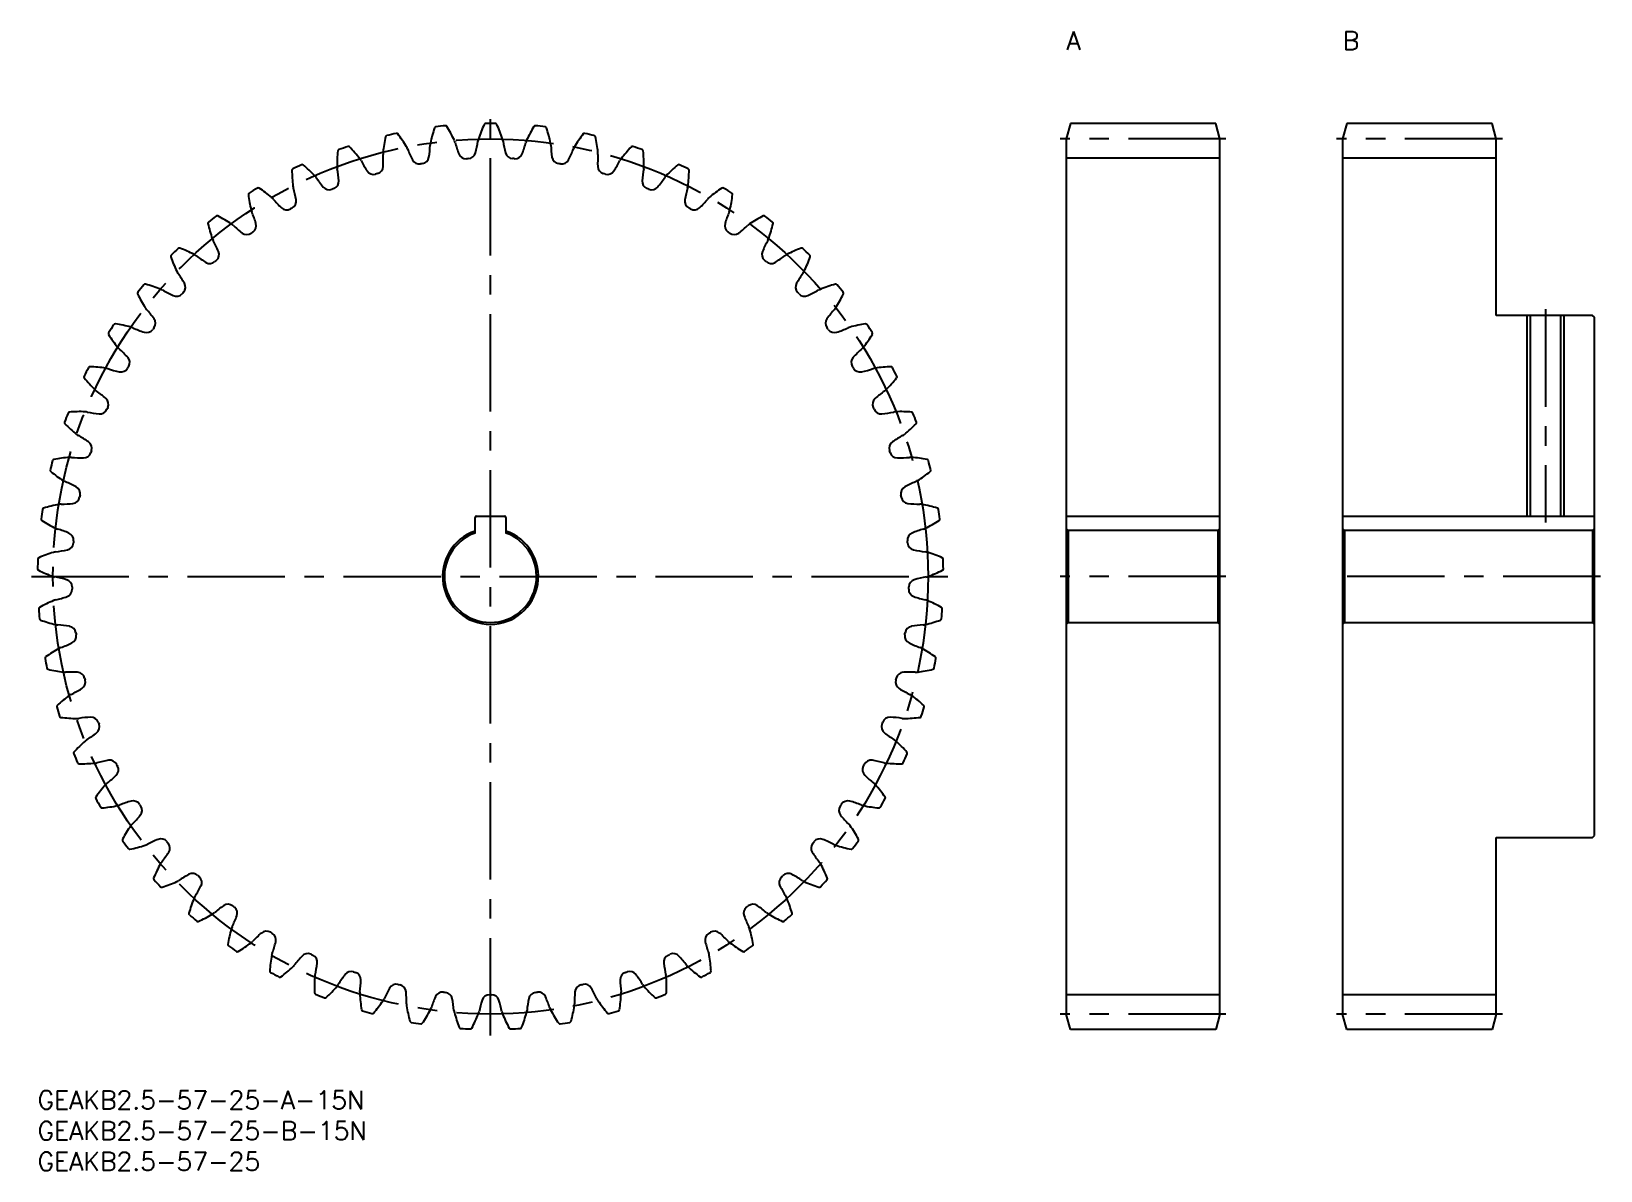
# Model space of a CAD drawing. Extents: x -1 to 254, y -13 to 172.
import ezdxf

# ---------------------------------------------------------------- set-up
doc = ezdxf.new("R2010")
doc.units = 0
doc.header["$LTSCALE"] = 0.5
doc.linetypes.add('CENTER', pattern=[50.8, 31.75, -6.35, 6.35, -6.35])
for name, color, linetype in [('MSM_CENTER', 1, 'CENTER'), ('MSM_CONTINUOUS', 7, 'CONTINUOUS'), ('MSM_NARROW', 5, 'CONTINUOUS'), ('MSM_PART_NUMBER', 7, 'CONTINUOUS')]:
    doc.layers.add(name, color=color, linetype=linetype)
doc.styles.get("Standard").update_dxf_attribs({"font": 'txt.shx', "height": 1, "bigfont": 'bigfont.shx'})

# ---------------------------------------------------------------- blocks, each defined once
blk = doc.blocks.new('*U2')
at = {"layer": 'MSM_PART_NUMBER'}
blk.add_text('GEAKB2.5-57-25-A-15N', height=3, dxfattribs=at).set_placement((0, -3))
blk = doc.blocks.new('*U3')
at = {"layer": 'MSM_PART_NUMBER'}
blk.add_text('GEAKB2.5-57-25-B-15N', height=3, dxfattribs=at).set_placement((0, -8))
blk = doc.blocks.new('*U4')
at = {"layer": 'MSM_PART_NUMBER'}
blk.add_text('GEAKB2.5-57-25', height=3, dxfattribs=at).set_placement((0, -13))
blk = doc.blocks.new('*U5')
at = {"layer": 'MSM_PART_NUMBER'}
blk.add_text('B', height=3, dxfattribs=at).set_placement((212.5, 169.5))
blk = doc.blocks.new('*U6')
at = {"layer": 'MSM_PART_NUMBER'}
blk.add_text('A', height=3, dxfattribs=at).set_placement((167.5, 169.5))

msp = doc.modelspace()

# ---------------------------------------------------------------- linework, layer by layer
at = {"layer": 'MSM_CENTER'}
for p, q in [((73.75, 9), (73.75, 158.5)), ((193.5, 155), (166.5, 155)), ((238.5, 155), (211.5, 155)), ((245.5, 127.25), (245.5, 92.55)), ((-1, 83.75), (148.5, 83.75)), ((193.5, 83.75), (166.5, 83.75)), ((254.5, 83.75), (211.5, 83.75)), ((193.5, 12.5), (166.5, 12.5)), ((238.5, 12.5), (211.5, 12.5))]:
    msp.add_line(p, q, dxfattribs=at)
msp.add_circle((73.75, 83.75), 71.25, dxfattribs=at)
at = {"layer": 'MSM_CONTINUOUS'}
for p, q in [((168.17, 157.5), (167.5, 155)), ((191.83, 157.5), (168.17, 157.5)), ((192.5, 155), (191.83, 157.5)), ((213.17, 157.5), (212.5, 155)), ((236.83, 157.5), (213.17, 157.5)), ((237.5, 155), (236.83, 157.5)), ((167.5, 155), (167.5, 12.5)), ((192.5, 12.5), (192.5, 155)), ((212.5, 155), (212.5, 12.5)), ((237.5, 126.25), (237.5, 155)), ((192.5, 151.88), (167.5, 151.88)), ((237.5, 151.88), (212.5, 151.88)), ((253.2, 126.25), (237.5, 126.25)), ((243.04, 126.25), (243.04, 93.55)), ((247.96, 126.25), (247.96, 93.55)), ((253.5, 125.95), (253.2, 126.25)), ((253.5, 41.55), (253.5, 125.95)), ((71.25, 90.82), (71.25, 93.35)), ((71.45, 93.55), (76.05, 93.55)), ((76.25, 93.35), (76.25, 90.82)), ((167.5, 93.55), (192.5, 93.55)), ((212.5, 93.55), (253.5, 93.55)), ((167.5, 91.55), (167.8, 91.25)), ((167.8, 91.25), (167.8, 76.25)), ((192.2, 91.25), (167.8, 91.25)), ((192.2, 91.25), (192.5, 91.55)), ((192.2, 91.25), (192.2, 76.25)), ((212.5, 91.55), (212.8, 91.25)), ((212.8, 91.25), (212.8, 76.25)), ((253.2, 91.25), (212.8, 91.25)), ((253.2, 91.25), (253.5, 91.55)), ((253.2, 91.25), (253.2, 76.25)), ((167.8, 76.25), (167.5, 75.95)), ((167.8, 76.25), (192.2, 76.25)), ((192.5, 75.95), (192.2, 76.25)), ((212.8, 76.25), (212.5, 75.95)), ((212.8, 76.25), (253.2, 76.25)), ((253.5, 75.95), (253.2, 76.25)), ((237.5, 12.5), (237.5, 41.25)), ((237.5, 41.25), (253.2, 41.25)), ((253.2, 41.25), (253.5, 41.55)), ((192.5, 15.63), (167.5, 15.63)), ((237.5, 15.63), (212.5, 15.63)), ((168.17, 10), (167.5, 12.5)), ((192.5, 12.5), (191.83, 10)), ((213.17, 10), (212.5, 12.5)), ((237.5, 12.5), (236.83, 10)), ((191.83, 10), (168.17, 10)), ((236.83, 10), (213.17, 10))]:
    msp.add_line(p, q, dxfattribs=at)
for centre, radius, start, end in [((73.75, 83.75), 73.75, 102.0133, 103.2499), ((58.45, 155.64), 0.25, 37.4844, 102.0133), ((86.26, 149.54), 22.8, 161.4629, 167.8947), ((64.88, 156.71), 0.25, 96.9341, 161.4629), ((73.75, 83.75), 73.75, 95.6975, 96.9341), ((66.45, 156.89), 0.25, 31.1686, 95.6975), ((47.16, 145.22), 22.8, 24.7368, 31.1686), ((93.42, 147.77), 22.8, 155.1472, 161.5789), ((72.96, 157.25), 0.25, 90.6183, 155.1471), ((73.75, 83.75), 73.75, 89.3817, 90.6183), ((74.54, 157.25), 0.25, 24.8528, 89.3817), ((54.08, 147.77), 22.8, 18.4211, 24.8528), ((100.34, 145.22), 22.8, 148.8314, 155.2632), ((81.05, 156.89), 0.25, 84.3025, 148.8313), ((73.75, 83.75), 73.75, 83.0659, 84.3025), ((82.62, 156.71), 0.25, 18.5371, 83.0659), ((61.24, 149.54), 22.8, 12.1053, 18.5371), ((89.05, 155.64), 0.25, 77.9867, 142.5155), ((73.75, 83.75), 73.75, 76.7501, 77.9867), ((73.75, 83.75), 73.75, 108.3291, 109.5657), ((50.64, 153.52), 0.25, 43.8002, 108.3291), ((34.36, 137.91), 22.8, 37.3684, 43.8002), ((78.94, 150.52), 22.8, 167.7787, 174.2105), ((56.9, 155.29), 0.25, 103.2499, 167.7787), ((40.56, 141.92), 22.8, 31.0526, 37.4844), ((58.32, 152.61), 2.07, 21.2367, 31.0527), ((77.96, 160.24), 19, 201.2366, 207.1255), ((44.93, 154.73), 19, 351.8219, 357.7108), ((65.99, 153.89), 2.07, 167.8946, 177.7107), ((65.99, 153.89), 2.07, 14.9209, 24.737), ((86.35, 159.32), 19, 194.9208, 200.8097), ((52.92, 157.47), 19, 345.5061, 351.395), ((73.75, 154.32), 2.07, 161.5788, 171.3949), ((73.75, 154.32), 2.07, 8.6051, 18.4212), ((94.58, 157.47), 19, 188.605, 194.4939), ((61.15, 159.32), 19, 339.1903, 345.0792), ((81.51, 153.89), 2.07, 155.263, 165.0791), ((81.51, 153.89), 2.07, 2.2893, 12.1054), ((102.57, 154.73), 19, 182.2892, 188.1781), ((69.54, 160.24), 19, 332.8745, 338.7634), ((89.18, 152.61), 2.07, 148.9473, 158.7633), ((106.94, 141.92), 22.8, 142.5156, 148.9474), ((90.6, 155.29), 0.25, 12.2213, 76.7501), ((68.56, 150.52), 22.8, 5.7895, 12.2213), ((113.14, 137.91), 22.8, 136.1998, 142.6316), ((96.86, 153.52), 0.25, 71.6709, 136.1998), ((73.75, 83.75), 73.75, 70.4343, 71.6709), ((73.75, 83.75), 73.75, 114.6448, 115.8815), ((43.1, 150.55), 0.25, 50.116, 114.6448), ((28.64, 133.25), 22.8, 43.6842, 50.116), ((71.57, 150.69), 22.8, 174.0945, 180.5263), ((49.14, 153.01), 0.25, 109.5657, 174.0945), ((50.84, 150.5), 2.07, 27.5525, 37.3685), ((69.52, 160.24), 19, 207.5524, 213.4412), ((58.32, 152.61), 2.07, 174.2104, 184.0265), ((37.3, 151.13), 19, 358.1377, 4.0266), ((62.16, 152.15), 1.25, 207.1255, 279.6182), ((73.75, 83.75), 68.12, 99.3292, 99.6182), ((62.5, 152.21), 1.25, 279.3292, 351.8219), ((69.75, 153.01), 1.25, 200.8097, 273.3024), ((73.75, 83.75), 68.12, 93.0134, 93.3024), ((70.1, 153.03), 1.25, 273.0134, 345.5061), ((77.4, 153.03), 1.25, 194.4939, 266.9866), ((73.75, 83.75), 68.13, 86.6976, 86.9866), ((77.75, 153.01), 1.25, 266.6976, 339.1903), ((85, 152.21), 1.25, 188.1781, 260.6708), ((73.75, 83.75), 68.13, 80.3818, 80.6708), ((85.34, 152.15), 1.25, 260.3818, 332.8745), ((110.2, 151.13), 19, 175.9734, 181.8623), ((89.18, 152.61), 2.07, 355.9735, 5.7896), ((77.98, 160.24), 19, 326.5588, 332.4476), ((96.66, 150.5), 2.07, 142.6315, 152.4475), ((98.36, 153.01), 0.25, 5.9056, 70.4343), ((75.93, 150.69), 22.8, 359.4737, 5.9055), ((118.86, 133.25), 22.8, 129.884, 136.3158), ((104.4, 150.55), 0.25, 65.3552, 129.884), ((73.75, 83.75), 73.75, 64.1185, 65.3552), ((41.67, 149.88), 0.25, 115.8815, 180.4103), ((64.22, 150.04), 22.8, 180.4103, 186.8421), ((43.63, 147.57), 2.07, 33.8683, 43.6843), ((61.13, 159.31), 19, 213.8682, 219.757), ((50.84, 150.5), 2.07, 180.5262, 190.3423), ((30.11, 146.71), 19, 4.4535, 10.3424), ((54.7, 150.46), 1.25, 213.4412, 285.934), ((73.75, 83.75), 68.13, 105.645, 105.934), ((55.04, 150.55), 1.25, 285.645, 358.1377), ((92.46, 150.55), 1.25, 181.8623, 254.355), ((73.75, 83.75), 68.12, 74.066, 74.355), ((92.8, 150.46), 1.25, 254.066, 326.5587), ((117.39, 146.71), 19, 169.6576, 175.5465), ((96.66, 150.5), 2.07, 349.6577, 359.4738), ((86.37, 159.31), 19, 320.243, 326.1318), ((103.87, 147.57), 2.07, 136.3157, 146.1317), ((83.28, 150.04), 22.8, 353.1579, 359.5897), ((105.83, 149.88), 0.25, 359.5897, 64.1185), ((34.59, 145.95), 0.25, 122.1973, 186.7261), ((56.98, 148.59), 22.8, 186.7261, 193.1579), ((73.75, 83.75), 73.75, 120.9606, 122.1973), ((35.94, 146.78), 0.25, 56.4318, 120.9606), ((23.47, 127.99), 22.8, 50, 56.4318), ((43.63, 147.57), 2.07, 186.842, 196.658), ((23.45, 141.53), 19, 10.7693, 16.6582), ((47.48, 147.96), 1.25, 219.757, 292.2498), ((73.75, 83.75), 68.13, 111.9608, 112.2498), ((47.81, 148.09), 1.25, 291.9608, 4.4535), ((99.69, 148.09), 1.25, 175.5465, 248.0392), ((73.75, 83.75), 68.13, 67.7502, 68.0392), ((100.02, 147.96), 1.25, 247.7502, 320.243), ((124.05, 141.53), 19, 163.3418, 169.2307), ((103.87, 147.57), 2.07, 343.342, 353.158), ((124.03, 127.99), 22.8, 123.5682, 130), ((111.56, 146.78), 0.25, 59.0394, 123.5682), ((73.75, 83.75), 73.75, 57.8027, 59.0394), ((90.52, 148.59), 22.8, 346.8421, 353.2739), ((112.91, 145.95), 0.25, 353.274, 57.8027), ((36.79, 143.87), 2.07, 193.1578, 202.9738), ((36.79, 143.87), 2.07, 40.1841, 50.0001), ((52.89, 157.46), 19, 220.184, 226.0728), ((40.58, 144.68), 1.25, 226.0728, 298.5655), ((73.75, 83.75), 68.13, 118.2766, 118.5655), ((40.89, 144.85), 1.25, 298.2766, 10.7693), ((106.61, 144.85), 1.25, 169.2307, 241.7234), ((73.75, 83.75), 68.13, 61.4345, 61.7234), ((106.92, 144.68), 1.25, 241.4345, 313.9272), ((94.61, 157.46), 19, 313.9272, 319.816), ((110.71, 143.87), 2.07, 129.9999, 139.8159), ((110.71, 143.87), 2.07, 337.0262, 346.8422), ((27.98, 141.26), 0.25, 128.5131, 193.0419), ((49.95, 146.35), 22.8, 193.0419, 199.4737), ((73.75, 83.75), 73.75, 127.2764, 128.5131), ((29.23, 142.24), 0.25, 62.7476, 127.2764), ((18.91, 122.19), 22.8, 56.3158, 62.7476), ((30.41, 139.44), 2.07, 46.4999, 56.3159), ((44.91, 154.72), 19, 226.4997, 232.3886), ((17.4, 135.65), 19, 17.0851, 22.9739), ((34.36, 140.86), 1.25, 304.5924, 17.0851), ((113.14, 140.86), 1.25, 162.9149, 235.4077), ((130.1, 135.65), 19, 157.0261, 162.9149), ((102.59, 154.72), 19, 307.6114, 313.5003), ((117.09, 139.44), 2.07, 123.6841, 133.5001), ((128.59, 122.19), 22.8, 117.2524, 123.6842), ((118.27, 142.24), 0.25, 52.7236, 117.2524), ((73.75, 83.75), 73.75, 51.4869, 52.7236), ((97.55, 146.35), 22.8, 340.5263, 346.9581), ((119.52, 141.26), 0.25, 346.9582, 51.4869), ((30.41, 139.44), 2.07, 199.4736, 209.2896), ((12.03, 129.13), 19, 23.4009, 29.2897), ((34.08, 140.66), 1.25, 232.3886, 304.8813), ((73.75, 83.75), 68.13, 124.5923, 124.8813), ((73.75, 83.75), 68.13, 55.1187, 55.4077), ((113.42, 140.66), 1.25, 235.1187, 307.6114), ((135.47, 129.13), 19, 150.7103, 156.5991), ((117.09, 139.44), 2.07, 330.7104, 340.5264), ((21.93, 135.88), 0.25, 134.8288, 199.3577), ((43.21, 143.35), 22.8, 199.3577, 205.7895), ((73.75, 83.75), 73.75, 133.5922, 134.8288), ((23.07, 136.98), 0.25, 69.0634, 133.5922), ((15.01, 115.92), 22.8, 62.6316, 69.0634), ((24.54, 134.33), 2.07, 52.8156, 62.6317), ((37.28, 151.12), 19, 232.8155, 238.7044), ((28.32, 136.18), 1.25, 310.9081, 23.4008), ((119.18, 136.18), 1.25, 156.5991, 229.0919), ((110.22, 151.12), 19, 301.2956, 307.1845), ((122.96, 134.33), 2.07, 117.3683, 127.1844), ((132.49, 115.92), 22.8, 110.9366, 117.3684), ((124.43, 136.98), 0.25, 46.4078, 110.9366), ((73.75, 83.75), 73.75, 45.1712, 46.4078), ((104.29, 143.35), 22.8, 334.2105, 340.6423), ((125.57, 135.88), 0.25, 340.6423, 45.1712), ((24.54, 134.33), 2.07, 205.7894, 215.6054), ((7.41, 122.07), 19, 29.7166, 35.6055), ((28.06, 135.95), 1.25, 238.7044, 311.1971), ((73.75, 83.75), 68.13, 130.9081, 131.1971), ((73.75, 83.75), 68.13, 48.8029, 49.0919), ((119.44, 135.95), 1.25, 228.8029, 301.2956), ((140.09, 122.07), 19, 144.3945, 150.2834), ((122.96, 134.33), 2.07, 324.3946, 334.2106), ((73.75, 83.75), 73.75, 139.908, 141.1446), ((17.52, 131.09), 0.25, 75.3792, 139.908), ((11.83, 109.27), 22.8, 68.9474, 75.3792), ((19.28, 128.61), 2.07, 59.1314, 68.9475), ((30.09, 146.7), 19, 239.1313, 245.0202), ((22.83, 130.86), 1.25, 317.2239, 29.7166), ((124.67, 130.86), 1.25, 150.2833, 222.7761), ((117.41, 146.7), 19, 294.9798, 300.8687), ((128.22, 128.61), 2.07, 111.0525, 120.8686), ((135.67, 109.27), 22.8, 104.6208, 111.0526), ((129.98, 131.09), 0.25, 40.092, 104.6208), ((73.75, 83.75), 73.75, 38.8554, 40.092), ((16.51, 129.86), 0.25, 141.1446, 205.6734), ((36.84, 139.63), 22.8, 205.6735, 212.1053), ((22.59, 130.61), 1.25, 245.0202, 317.5129), ((73.75, 83.75), 68.12, 137.2239, 137.5129), ((73.75, 83.75), 68.13, 42.4871, 42.7761), ((124.91, 130.61), 1.25, 222.4871, 294.9798), ((110.66, 139.63), 22.8, 327.8947, 334.3265), ((130.99, 129.86), 0.25, 334.3265, 38.8554), ((19.28, 128.61), 2.07, 212.1051, 221.9212), ((3.6, 114.54), 19, 36.0324, 41.9213), ((17.95, 124.98), 1.25, 323.5397, 36.0324), ((129.55, 124.98), 1.25, 143.9675, 216.4603), ((143.9, 114.54), 19, 138.0787, 143.9676), ((128.22, 128.61), 2.07, 318.0788, 327.8949), ((11.79, 123.28), 0.25, 147.4604, 211.9892), ((73.75, 83.75), 73.75, 146.2238, 147.4604), ((30.91, 135.23), 22.8, 211.9893, 218.4211), ((12.66, 124.61), 0.25, 81.6949, 146.2238), ((9.4, 102.3), 22.8, 75.2632, 81.6949), ((14.67, 122.35), 2.07, 65.4472, 75.2633), ((23.43, 141.51), 19, 245.4471, 251.336), ((17.75, 124.7), 1.25, 251.336, 323.8287), ((73.75, 83.75), 68.12, 143.5397, 143.8287), ((73.75, 83.75), 68.12, 36.1713, 36.4603), ((129.75, 124.7), 1.25, 216.1713, 288.664), ((124.07, 141.51), 19, 288.664, 294.5529), ((132.83, 122.35), 2.07, 104.7367, 114.5528), ((138.1, 102.3), 22.8, 98.3051, 104.7368), ((116.59, 135.23), 22.8, 321.5789, 328.0107), ((134.84, 124.61), 0.25, 33.7762, 98.305), ((73.75, 83.75), 73.75, 32.5396, 33.7762), ((135.71, 123.28), 0.25, 328.0108, 32.5396), ((14.67, 122.35), 2.07, 218.4209, 228.237), ((0.64, 106.63), 19, 42.3482, 48.2371), ((146.86, 106.63), 19, 131.7629, 137.6518), ((132.83, 122.35), 2.07, 311.763, 321.5791), ((73.75, 83.75), 73.75, 152.5396, 153.7762), ((8.53, 117.64), 0.25, 88.0107, 152.5396), ((7.75, 95.11), 22.8, 81.5789, 88.0107), ((10.78, 115.61), 2.07, 71.763, 81.5791), ((17.38, 135.63), 19, 251.7629, 257.6518), ((13.58, 118.29), 1.25, 257.6518, 330.1445), ((73.75, 83.75), 68.12, 149.8555, 150.1445), ((13.76, 118.59), 1.25, 329.8555, 42.3482), ((133.74, 118.59), 1.25, 137.6518, 210.1445), ((73.75, 83.75), 68.12, 29.8555, 30.1445), ((133.92, 118.29), 1.25, 209.8555, 282.3482), ((130.12, 135.63), 19, 282.3482, 288.2371), ((136.72, 115.61), 2.07, 98.4209, 108.237), ((139.75, 95.11), 22.8, 91.9893, 98.4211), ((138.97, 117.64), 0.25, 27.4604, 91.9892), ((73.75, 83.75), 73.75, 26.2238, 27.4604), ((7.81, 116.23), 0.25, 153.7762, 218.305), ((25.51, 130.21), 22.8, 218.3051, 224.7368), ((121.99, 130.21), 22.8, 315.2632, 321.6949), ((139.69, 116.23), 0.25, 321.6949, 26.2238), ((10.78, 115.61), 2.07, 224.7367, 234.5528), ((-1.43, 98.45), 19, 48.664, 54.5529), ((10.29, 111.78), 1.25, 336.1713, 48.664), ((137.21, 111.78), 1.25, 131.336, 203.8287), ((148.93, 98.45), 19, 125.4471, 131.336), ((136.72, 115.61), 2.07, 305.4472, 315.2633), ((73.75, 83.75), 73.75, 158.8554, 160.092), ((5.2, 110.26), 0.25, 94.3265, 158.8554), ((6.9, 87.78), 22.8, 87.8947, 94.3265), ((7.66, 108.49), 2.07, 78.0788, 87.8949), ((12.01, 129.11), 19, 258.0787, 263.9676), ((10.15, 111.46), 1.25, 263.9675, 336.4603), ((73.75, 83.75), 68.12, 156.1713, 156.4603), ((73.75, 83.75), 68.13, 23.5397, 23.8287), ((137.35, 111.46), 1.25, 203.5397, 276.0324), ((135.49, 129.11), 19, 276.0324, 281.9213), ((139.84, 108.49), 2.07, 92.1051, 101.9212), ((140.6, 87.78), 22.8, 85.6735, 92.1053), ((142.3, 110.26), 0.25, 21.1446, 85.6734), ((73.75, 83.75), 73.75, 19.908, 21.1446), ((4.64, 108.78), 0.25, 160.092, 224.6208), ((20.69, 124.62), 22.8, 224.6208, 231.0526), ((126.81, 124.62), 22.8, 308.9474, 315.3792), ((142.86, 108.78), 0.25, 315.3792, 19.908), ((7.66, 108.49), 2.07, 231.0525, 240.8686), ((-2.6, 90.09), 19, 54.9798, 60.8687), ((7.59, 104.63), 1.25, 342.4871, 54.9798), ((139.91, 104.63), 1.25, 125.0202, 197.5129), ((150.1, 90.09), 19, 119.1313, 125.0202), ((139.84, 108.49), 2.07, 299.1314, 308.9475), ((73.75, 83.75), 73.75, 165.1712, 166.4078), ((2.7, 102.56), 0.25, 100.6423, 165.1712), ((6.86, 80.4), 22.8, 94.2105, 100.6423), ((5.34, 101.07), 2.07, 84.3946, 94.2106), ((7.4, 122.04), 19, 264.3945, 270.2834), ((7.49, 104.29), 1.25, 270.2833, 342.7761), ((73.75, 83.75), 68.13, 162.4871, 162.7761), ((73.75, 83.75), 68.13, 17.2239, 17.5129), ((140.01, 104.29), 1.25, 197.2239, 269.7166), ((140.1, 122.04), 19, 269.7166, 275.6055), ((142.16, 101.07), 2.07, 85.7894, 95.6054), ((140.64, 80.4), 22.8, 79.3577, 85.7895), ((144.8, 102.56), 0.25, 14.8288, 79.3577), ((73.75, 83.75), 73.75, 13.5922, 14.8288), ((2.31, 101.02), 0.25, 166.4078, 230.9366), ((16.52, 118.53), 22.8, 230.9366, 237.3684), ((130.98, 118.53), 22.8, 302.6316, 309.0634), ((145.19, 101.02), 0.25, 309.0634, 13.5922), ((5.34, 101.07), 2.07, 237.3683, 247.1844), ((-2.83, 81.65), 19, 61.2956, 67.1845), ((5.7, 97.22), 1.25, 348.8029, 61.2956), ((141.8, 97.22), 1.25, 118.7044, 191.1971), ((150.33, 81.65), 19, 112.8155, 118.7044), ((142.16, 101.07), 2.07, 292.8156, 302.6317), ((73.75, 83.75), 73.75, 171.4869, 172.7236), ((1.06, 94.63), 0.25, 106.9581, 171.4869), ((7.64, 73.06), 22.8, 100.5263, 106.9581), ((3.85, 93.44), 2.07, 90.7104, 100.5264), ((3.59, 114.51), 19, 270.7103, 276.5991), ((5.63, 96.88), 1.25, 276.5991, 349.0919), ((73.75, 83.75), 68.13, 168.8029, 169.0919), ((73.75, 83.75), 68.13, 10.9081, 11.1971), ((141.87, 96.88), 1.25, 190.9081, 263.4008), ((143.91, 114.51), 19, 263.4009, 269.2897), ((143.65, 93.44), 2.07, 79.4736, 89.2896), ((139.86, 73.06), 22.8, 73.0419, 79.4737), ((146.44, 94.63), 0.25, 8.5131, 73.0419), ((73.75, 83.75), 73.75, 7.2764, 8.5131), ((0.84, 93.06), 0.25, 172.7236, 237.2524), ((13.04, 112.03), 22.8, 237.2524, 243.6842), ((71.45, 93.35), 0.2, 90, 180), ((76.05, 93.35), 0.2, 0, 90), ((134.46, 112.03), 22.8, 296.3158, 302.7476), ((146.66, 93.06), 0.25, 302.7476, 7.2764), ((3.85, 93.44), 2.07, 243.6841, 253.5001), ((-2.13, 73.24), 19, 67.6114, 73.5003), ((4.63, 89.65), 1.25, 355.1187, 67.6114), ((73.75, 83.75), 68.12, 175.1187, 175.4077), ((73.75, 83.75), 7.8, 108.6939, 71.3061), ((73.75, 83.75), 7.5, 109.4712, 70.5288), ((142.87, 89.65), 1.25, 112.3886, 184.8813), ((73.75, 83.75), 68.12, 4.5923, 4.8813), ((149.63, 73.24), 19, 106.4997, 112.3886), ((143.65, 93.44), 2.07, 286.4999, 296.3159), ((9.21, 65.85), 22.8, 106.8421, 113.2739), ((3.21, 85.69), 2.07, 97.0262, 106.8422), ((0.63, 106.61), 19, 277.0261, 282.9149), ((4.6, 89.3), 1.25, 282.9149, 355.4077), ((142.9, 89.3), 1.25, 184.5923, 257.0851), ((146.87, 106.61), 19, 257.0851, 262.9739), ((144.29, 85.69), 2.07, 73.1578, 82.9738), ((138.29, 65.85), 22.8, 66.7261, 73.1579), ((73.75, 83.75), 73.75, 177.8027, 179.0394), ((0.26, 84.98), 0.25, 179.0394, 243.5682), ((0.3, 86.57), 0.25, 113.2739, 177.8027), ((10.3, 105.17), 22.8, 243.5682, 250), ((137.2, 105.17), 22.8, 290, 296.4318), ((147.2, 86.57), 0.25, 2.1973, 66.7261), ((147.24, 84.98), 0.25, 296.4319, 0.9606), ((73.75, 83.75), 73.75, 0.9606, 2.1973), ((3.21, 85.69), 2.07, 249.9999, 259.8159), ((-0.52, 64.96), 19, 73.9272, 79.816), ((4.4, 82.01), 1.25, 1.4345, 73.9272), ((73.75, 83.75), 68.13, 181.4345, 181.7234), ((73.75, 83.75), 68.12, 358.2766, 358.5655), ((143.1, 82.01), 1.25, 106.0728, 178.5655), ((148.02, 64.96), 19, 100.184, 106.0728), ((144.29, 85.69), 2.07, 280.1841, 290.0001), ((11.57, 58.86), 22.8, 113.1579, 119.5897), ((3.42, 77.92), 2.07, 103.342, 113.158), ((-1.44, 98.42), 19, 283.3418, 289.2307), ((4.41, 81.66), 1.25, 289.2307, 1.7234), ((143.09, 81.66), 1.25, 178.2766, 250.7693), ((148.94, 98.42), 19, 250.7693, 256.6582), ((144.08, 77.92), 2.07, 66.842, 76.658), ((135.93, 58.86), 22.8, 60.4103, 66.8421), ((0.44, 78.47), 0.25, 119.5897, 184.1185), ((73.75, 83.75), 73.75, 184.1185, 185.3552), ((0.57, 76.89), 0.25, 185.3552, 249.884), ((8.33, 98.06), 22.8, 249.884, 256.3158), ((139.17, 98.06), 22.8, 283.6842, 290.116), ((146.93, 76.89), 0.25, 290.116, 354.6448), ((147.06, 78.47), 0.25, 355.8815, 60.4103), ((73.75, 83.75), 73.75, 354.6448, 355.8815), ((3.42, 77.92), 2.07, 256.3157, 266.1317), ((2, 56.9), 19, 80.243, 86.1318), ((5.01, 74.39), 1.25, 7.7502, 80.243), ((5.06, 74.05), 1.25, 295.5465, 8.0392), ((73.75, 83.75), 68.12, 187.7502, 188.0392), ((142.44, 74.05), 1.25, 171.9608, 244.4535), ((73.75, 83.75), 68.12, 351.9608, 352.2498), ((142.49, 74.39), 1.25, 99.757, 172.2498), ((145.5, 56.9), 19, 93.8682, 99.757), ((144.08, 77.92), 2.07, 273.8683, 283.6843), ((14.69, 52.17), 22.8, 119.4737, 125.9055), ((4.49, 70.22), 2.07, 109.6577, 119.4738), ((-2.6, 90.06), 19, 289.6576, 295.5465), ((150.1, 90.06), 19, 244.4535, 250.3424), ((143.01, 70.22), 2.07, 60.5262, 70.3423), ((132.81, 52.17), 22.8, 54.0945, 60.5263), ((1.47, 70.44), 0.25, 125.9055, 190.4343), ((73.75, 83.75), 73.75, 190.4343, 191.6709), ((73.75, 83.75), 73.75, 348.3291, 349.5657), ((146.03, 70.44), 0.25, 349.5657, 54.0945), ((1.77, 68.88), 0.25, 191.6709, 256.1998), ((7.15, 90.78), 22.8, 256.1998, 262.6316), ((4.49, 70.22), 2.07, 262.6315, 272.4475), ((5.39, 49.17), 19, 86.5588, 92.4476), ((6.46, 66.89), 1.25, 14.066, 86.5587), ((6.54, 66.55), 1.25, 301.8623, 14.355), ((73.75, 83.75), 68.12, 194.066, 194.355), ((140.96, 66.55), 1.25, 165.645, 238.1377), ((73.75, 83.75), 68.13, 345.645, 345.934), ((141.04, 66.89), 1.25, 93.4412, 165.934), ((142.11, 49.17), 19, 87.5524, 93.4412), ((143.01, 70.22), 2.07, 267.5525, 277.3685), ((140.35, 90.78), 22.8, 277.3684, 283.8002), ((145.73, 68.88), 0.25, 283.8002, 348.3291), ((18.52, 45.87), 22.8, 125.7895, 132.2213), ((6.4, 62.68), 2.07, 115.9735, 125.7896), ((-2.83, 81.63), 19, 295.9734, 301.8623), ((150.33, 81.63), 19, 238.1377, 244.0266), ((141.1, 62.68), 2.07, 54.2104, 64.0265), ((128.98, 45.87), 22.8, 47.7787, 54.2105), ((3.37, 62.57), 0.25, 132.2213, 196.7501), ((73.75, 83.75), 73.75, 196.7501, 197.9867), ((73.75, 83.75), 73.75, 342.0133, 343.2499), ((144.13, 62.57), 0.25, 343.2499, 47.7787), ((3.84, 61.05), 0.25, 197.9867, 262.5156), ((6.78, 83.41), 22.8, 262.5156, 268.9474), ((6.4, 62.68), 2.07, 268.9473, 278.7633), ((9.61, 41.86), 19, 92.8745, 98.7634), ((8.72, 59.59), 1.25, 20.3818, 92.8745), ((8.84, 59.26), 1.25, 308.1781, 20.6708), ((73.75, 83.75), 68.12, 200.3818, 200.6708), ((138.66, 59.26), 1.25, 159.3292, 231.8219), ((73.75, 83.75), 68.13, 339.3292, 339.6182), ((138.78, 59.59), 1.25, 87.1255, 159.6182), ((137.89, 41.86), 19, 81.2366, 87.1255), ((141.1, 62.68), 2.07, 261.2367, 271.0527), ((140.72, 83.41), 22.8, 271.0526, 277.4844), ((143.66, 61.05), 0.25, 277.4845, 342.0133), ((23.02, 40.02), 22.8, 132.1053, 138.5371), ((9.12, 55.4), 2.07, 122.2893, 132.1054), ((-2.13, 73.21), 19, 302.2892, 308.1781), ((149.63, 73.21), 19, 231.8219, 237.7108), ((138.38, 55.4), 2.07, 47.8946, 57.7107), ((124.48, 40.02), 22.8, 41.4629, 47.8947), ((6.13, 54.95), 0.25, 138.5371, 203.0659), ((73.75, 83.75), 73.75, 203.0659, 204.3025), ((14.61, 35.06), 19, 99.1903, 105.0792), ((11.77, 52.58), 1.25, 26.6976, 99.1903), ((135.73, 52.58), 1.25, 80.8097, 153.3024), ((132.89, 35.06), 19, 74.9208, 80.8097), ((73.75, 83.75), 73.75, 335.6975, 336.9341), ((141.37, 54.95), 0.25, 336.9341, 41.4629), ((6.76, 53.5), 0.25, 204.3025, 268.8314), ((7.22, 76.05), 22.8, 268.8314, 275.2632), ((9.12, 55.4), 2.07, 275.263, 285.0791), ((-0.51, 64.93), 19, 308.605, 314.4939), ((11.93, 52.27), 1.25, 314.4939, 26.9866), ((73.75, 83.75), 68.13, 206.6976, 206.9866), ((135.57, 52.27), 1.25, 153.0134, 225.5061), ((73.75, 83.75), 68.13, 333.0134, 333.3024), ((148.01, 64.93), 19, 225.5061, 231.395), ((138.38, 55.4), 2.07, 254.9209, 264.737), ((140.28, 76.05), 22.8, 264.7368, 271.1686), ((140.74, 53.5), 0.25, 271.1687, 335.6975), ((28.14, 34.71), 22.8, 138.4211, 144.8528), ((12.64, 48.47), 2.07, 128.6051, 138.4212), ((134.86, 48.47), 2.07, 41.5788, 51.3949), ((119.36, 34.71), 22.8, 35.1472, 41.5789), ((9.7, 47.69), 0.25, 144.8528, 209.3817), ((73.75, 83.75), 73.75, 209.3817, 210.6183), ((10.5, 46.32), 0.25, 210.6183, 275.1471), ((8.47, 68.77), 22.8, 275.1472, 281.5789), ((12.64, 48.47), 2.07, 281.5788, 291.3949), ((20.32, 28.85), 19, 105.5061, 111.395), ((15.58, 45.95), 1.25, 33.0134, 105.5061), ((73.75, 83.75), 68.13, 213.0134, 213.3024), ((15.77, 45.66), 1.25, 320.8097, 33.3024), ((131.73, 45.66), 1.25, 146.6976, 219.1903), ((73.75, 83.75), 68.13, 326.6976, 326.9866), ((131.92, 45.95), 1.25, 74.4939, 146.9866), ((127.18, 28.85), 19, 68.605, 74.4939), ((134.86, 48.47), 2.07, 248.6051, 258.4212), ((139.03, 68.77), 22.8, 258.4211, 264.8528), ((137, 46.32), 0.25, 264.8528, 329.3817), ((73.75, 83.75), 73.75, 329.3817, 330.6183), ((137.8, 47.69), 0.25, 330.6183, 35.1471), ((2.01, 56.88), 19, 314.9208, 320.8097), ((145.49, 56.88), 19, 219.1903, 225.0792), ((14.06, 40.86), 0.25, 151.1687, 215.6975), ((33.81, 29.99), 22.8, 144.7368, 151.1686), ((16.89, 41.96), 2.07, 134.9209, 144.737), ((26.69, 23.3), 19, 111.8219, 117.7108), ((20.09, 39.78), 1.25, 39.3292, 111.8219), ((127.41, 39.78), 1.25, 68.1781, 140.6708), ((120.81, 23.3), 19, 62.2892, 68.1781), ((130.61, 41.96), 2.07, 35.263, 45.0791), ((113.69, 29.99), 22.8, 28.8314, 35.2632), ((133.44, 40.86), 0.25, 324.3025, 28.8314), ((73.75, 83.75), 73.75, 215.6975, 216.9341), ((15, 39.58), 0.25, 216.9341, 281.4629), ((10.52, 61.68), 22.8, 281.4629, 287.8947), ((16.89, 41.96), 2.07, 287.8946, 297.7107), ((5.4, 49.15), 19, 321.2366, 327.1255), ((73.75, 83.75), 68.12, 219.3292, 219.6182), ((20.31, 39.51), 1.25, 327.1254, 39.6182), ((127.19, 39.51), 1.25, 140.3818, 212.8745), ((142.1, 49.15), 19, 212.8745, 218.7634), ((73.75, 83.75), 68.12, 320.3818, 320.6708), ((130.61, 41.96), 2.07, 242.2893, 252.1054), ((136.98, 61.68), 22.8, 252.1053, 258.5371), ((132.5, 39.58), 0.25, 258.5371, 323.0659), ((73.75, 83.75), 73.75, 323.0659, 324.3025), ((39.97, 25.92), 22.8, 151.0526, 157.4844), ((21.83, 35.95), 2.07, 141.2367, 151.0527), ((125.67, 35.95), 2.07, 28.9473, 38.7633), ((107.53, 25.92), 22.8, 22.5156, 28.9474), ((19.14, 34.56), 0.25, 157.4845, 222.0133), ((73.75, 83.75), 73.75, 222.0133, 223.2499), ((20.21, 33.39), 0.25, 223.2499, 287.7787), ((13.33, 54.86), 22.8, 287.7787, 294.2105), ((21.83, 35.95), 2.07, 294.2104, 304.0265), ((33.62, 18.49), 19, 118.1377, 124.0266), ((25.25, 34.15), 1.25, 45.645, 118.1377), ((9.62, 41.84), 19, 327.5524, 333.4412), ((73.75, 83.75), 68.12, 225.645, 225.934), ((25.5, 33.9), 1.25, 333.4412, 45.934), ((122, 33.9), 1.25, 134.066, 206.5587), ((137.88, 41.84), 19, 206.5588, 212.4476), ((73.75, 83.75), 68.12, 314.066, 314.355), ((122.25, 34.15), 1.25, 61.8623, 134.355), ((113.88, 18.49), 19, 55.9734, 61.8623), ((125.67, 35.95), 2.07, 235.9735, 245.7896), ((134.17, 54.86), 22.8, 245.7895, 252.2213), ((127.29, 33.39), 0.25, 252.2213, 316.7501), ((73.75, 83.75), 73.75, 316.7501, 317.9867), ((128.36, 34.56), 0.25, 317.9867, 22.5156), ((46.54, 22.56), 22.8, 157.3684, 163.8002), ((27.4, 30.53), 2.07, 147.5525, 157.3685), ((120.1, 30.53), 2.07, 22.6315, 32.4475), ((100.96, 22.56), 22.8, 16.1998, 22.6316), ((24.88, 28.85), 0.25, 163.8002, 228.3291), ((73.75, 83.75), 73.75, 228.3291, 229.5657), ((16.87, 48.39), 22.8, 294.0945, 300.5263), ((27.4, 30.53), 2.07, 300.5262, 310.3423), ((41.04, 14.47), 19, 124.4535, 130.3424), ((31, 29.11), 1.25, 51.9608, 124.4535), ((14.62, 35.04), 19, 333.8682, 339.757), ((73.75, 83.75), 68.13, 231.9608, 232.2498), ((31.28, 28.9), 1.25, 339.757, 52.2498), ((116.22, 28.9), 1.25, 127.7502, 200.243), ((132.88, 35.04), 19, 200.243, 206.1318), ((73.75, 83.75), 68.12, 307.7502, 308.0392), ((116.5, 29.11), 1.25, 55.5465, 128.0392), ((106.46, 14.47), 19, 49.6576, 55.5465), ((120.1, 30.53), 2.07, 229.6577, 239.4738), ((130.63, 48.39), 22.8, 239.4737, 245.9055), ((73.75, 83.75), 73.75, 310.4343, 311.6709), ((122.62, 28.85), 0.25, 311.6709, 16.1998), ((26.08, 27.81), 0.25, 229.5657, 294.0945), ((53.44, 19.93), 22.8, 163.6842, 170.116), ((33.54, 25.76), 2.07, 153.8683, 163.6843), ((48.86, 11.3), 19, 130.7693, 136.6582), ((37.27, 24.74), 1.25, 58.2766, 130.7693), ((73.75, 83.75), 68.12, 238.2766, 238.5655), ((37.57, 24.56), 1.25, 346.0728, 58.5655), ((109.93, 24.56), 1.25, 121.4345, 193.9272), ((73.75, 83.75), 68.13, 301.4345, 301.7234), ((110.23, 24.74), 1.25, 49.2307, 121.7234), ((98.64, 11.3), 19, 43.3418, 49.2307), ((113.96, 25.76), 2.07, 16.3157, 26.1317), ((94.06, 19.93), 22.8, 9.884, 16.3158), ((121.42, 27.81), 0.25, 245.9055, 310.4343), ((31.22, 23.8), 0.25, 170.116, 234.6448), ((73.75, 83.75), 73.75, 234.6448, 235.8815), ((21.11, 42.35), 22.8, 300.4103, 306.8421), ((33.54, 25.76), 2.07, 306.842, 316.658), ((20.34, 28.83), 19, 340.184, 346.0728), ((127.16, 28.83), 19, 193.9272, 199.816), ((113.96, 25.76), 2.07, 223.342, 233.158), ((126.39, 42.35), 22.8, 233.1579, 239.5897), ((73.75, 83.75), 73.75, 304.1185, 305.3552), ((116.28, 23.8), 0.25, 305.3552, 9.884), ((32.52, 22.9), 0.25, 235.8815, 300.4103), ((60.58, 18.09), 22.8, 170, 176.4318), ((40.16, 21.69), 2.07, 160.1841, 170.0001), ((40.16, 21.69), 2.07, 313.1578, 322.9738), ((56.98, 9), 19, 137.0851, 142.9739), ((43.98, 21.09), 1.25, 64.5923, 137.0851), ((73.75, 83.75), 68.12, 244.5923, 244.8813), ((44.3, 20.94), 1.25, 352.3886, 64.8813), ((26.71, 23.29), 19, 346.4997, 352.3886), ((103.2, 20.94), 1.25, 115.1187, 187.6114), ((120.79, 23.29), 19, 187.6114, 193.5003), ((73.75, 83.75), 68.12, 295.1187, 295.4077), ((103.52, 21.09), 1.25, 42.9149, 115.4077), ((90.52, 9), 19, 37.0261, 42.9149), ((107.34, 21.69), 2.07, 217.0262, 226.8422), ((107.34, 21.69), 2.07, 9.9999, 19.8159), ((86.92, 18.09), 22.8, 3.5682, 10), ((114.98, 22.9), 0.25, 239.5897, 304.1185), ((38.07, 19.49), 0.25, 176.4318, 240.9606), ((73.75, 83.75), 73.75, 240.9606, 242.1973), ((39.47, 18.73), 0.25, 242.1973, 306.7261), ((25.98, 36.81), 22.8, 306.7261, 313.1579), ((67.88, 17.04), 22.8, 176.3158, 182.7476), ((47.19, 18.37), 2.07, 166.4999, 176.3159), ((65.31, 7.61), 19, 143.4009, 149.2897), ((51.06, 18.19), 1.25, 70.9081, 143.4008), ((73.75, 83.75), 68.13, 250.9081, 251.1971), ((51.39, 18.08), 1.25, 358.7044, 71.1971), ((33.64, 18.48), 19, 352.8155, 358.7044), ((96.11, 18.08), 1.25, 108.8029, 181.2956), ((113.86, 18.48), 19, 181.2956, 187.1845), ((73.75, 83.75), 68.12, 288.8029, 289.0919), ((96.44, 18.19), 1.25, 36.5991, 109.0919), ((82.19, 7.61), 19, 30.7103, 36.5991), ((100.31, 18.37), 2.07, 3.6841, 13.5001), ((79.62, 17.04), 22.8, 357.2524, 3.6842), ((121.52, 36.81), 22.8, 226.8421, 233.2739), ((108.03, 18.73), 0.25, 233.2739, 297.8027), ((73.75, 83.75), 73.75, 297.8027, 299.0394), ((109.43, 19.49), 0.25, 299.0394, 3.5682), ((45.36, 15.96), 0.25, 182.7476, 247.2764), ((73.75, 83.75), 73.75, 247.2764, 248.5131), ((31.44, 31.84), 22.8, 313.0419, 319.4737), ((47.19, 18.37), 2.07, 319.4736, 329.2896), ((54.55, 15.84), 2.07, 172.8156, 182.6317), ((75.26, 16.8), 22.8, 182.6316, 189.0634), ((73.74, 7.14), 19, 149.7166, 155.6055), ((58.41, 16.09), 1.25, 77.2239, 149.7166), ((73.75, 83.75), 68.12, 257.2239, 257.5129), ((58.75, 16.02), 1.25, 5.0202, 77.5129), ((41.07, 14.46), 19, 359.1313, 5.0202), ((65.94, 14.82), 1.25, 83.5397, 156.0324), ((73.75, 83.75), 68.12, 263.5397, 263.8287), ((66.29, 14.78), 1.25, 11.336, 83.8287), ((73.58, 14.38), 1.25, 89.8555, 162.3482), ((73.75, 83.75), 68.12, 269.8555, 270.1445), ((73.92, 14.38), 1.25, 17.6518, 90.1445), ((81.21, 14.78), 1.25, 96.1713, 168.664), ((73.75, 83.75), 68.12, 276.1713, 276.4603), ((81.56, 14.82), 1.25, 23.9675, 96.4603), ((106.43, 14.46), 19, 174.9798, 180.8687), ((88.75, 16.02), 1.25, 102.4871, 174.9798), ((73.75, 83.75), 68.12, 282.4871, 282.7761), ((89.09, 16.09), 1.25, 30.2833, 102.7761), ((73.76, 7.14), 19, 24.3945, 30.2834), ((72.24, 16.8), 22.8, 350.9366, 357.3684), ((92.95, 15.84), 2.07, 357.3683, 7.1844), ((100.31, 18.37), 2.07, 210.7104, 220.5264), ((116.06, 31.84), 22.8, 220.5263, 226.9581), ((73.75, 83.75), 73.75, 291.4869, 292.7236), ((102.14, 15.96), 0.25, 292.7236, 357.2524), ((46.83, 15.36), 0.25, 248.5131, 313.0419), ((52.99, 13.24), 0.25, 189.0634, 253.5922), ((73.75, 83.75), 73.75, 253.5922, 254.8288), ((37.4, 27.5), 22.8, 319.3577, 325.7895), ((54.55, 15.84), 2.07, 325.7894, 335.6054), ((62.13, 14.14), 2.07, 179.1314, 188.9475), ((82.61, 17.37), 22.8, 188.9474, 195.3792), ((43.81, 23.84), 22.8, 325.6735, 332.1053), ((62.13, 14.14), 2.07, 332.1051, 341.9212), ((82.16, 7.61), 19, 156.0324, 161.9213), ((48.89, 11.29), 19, 5.4471, 11.336), ((69.86, 13.29), 2.07, 185.4472, 195.2633), ((69.86, 13.29), 2.07, 338.4209, 348.237), ((90.49, 8.99), 19, 162.3482, 168.2371), ((57.01, 8.99), 19, 11.7629, 17.6518), ((77.64, 13.29), 2.07, 191.763, 201.5791), ((77.64, 13.29), 2.07, 344.7367, 354.5528), ((98.61, 11.29), 19, 168.664, 174.5529), ((65.34, 7.61), 19, 18.0787, 23.9676), ((85.37, 14.14), 2.07, 198.0788, 207.8948), ((103.69, 23.84), 22.8, 207.8947, 214.3265), ((64.89, 17.37), 22.8, 344.6208, 351.0526), ((85.37, 14.14), 2.07, 351.0525, 0.8686), ((92.95, 15.84), 2.07, 204.3946, 214.2106), ((110.1, 27.5), 22.8, 214.2105, 220.6423), ((73.75, 83.75), 73.75, 285.1712, 286.4078), ((94.51, 13.24), 0.25, 286.4078, 350.9366), ((100.67, 15.36), 0.25, 226.9581, 291.4869), ((54.51, 12.81), 0.25, 254.8288, 319.3577), ((60.87, 11.39), 0.25, 195.3792, 259.908), ((73.75, 83.75), 73.75, 259.908, 261.1446), ((62.44, 11.13), 0.25, 261.1446, 325.6735), ((89.86, 18.75), 22.8, 195.2632, 201.6949), ((68.91, 10.41), 0.25, 201.6949, 266.2238), ((50.58, 20.91), 22.8, 331.9893, 338.4211), ((96.92, 20.91), 22.8, 201.5789, 208.0107), ((78.59, 10.41), 0.25, 273.7762, 338.305), ((57.64, 18.75), 22.8, 338.3051, 344.7368), ((85.06, 11.13), 0.25, 214.3265, 278.8554), ((73.75, 83.75), 73.75, 278.8554, 280.092), ((86.63, 11.39), 0.25, 280.092, 344.6208), ((92.99, 12.81), 0.25, 220.6423, 285.1712), ((73.75, 83.75), 73.75, 266.2238, 267.4604), ((70.49, 10.32), 0.25, 267.4604, 331.9892), ((77.01, 10.32), 0.25, 208.0107, 272.5396), ((73.75, 83.75), 73.75, 272.5396, 273.7762)]:
    msp.add_arc(centre, radius, start, end, dxfattribs=at)
at = {"layer": 'MSM_NARROW'}
for p, q in [((242.5, 126.25), (242.5, 93.55)), ((248.5, 126.25), (248.5, 93.55))]:
    msp.add_line(p, q, dxfattribs=at)

# ---------------------------------------------------------------- block references
at = {"layer": 'MSM_CONTINUOUS'}
for name in ['*U6', '*U5', '*U2', '*U3', '*U4']:
    msp.add_blockref(name, (0, 0), dxfattribs=at)

doc.saveas('drawing.dxf')
